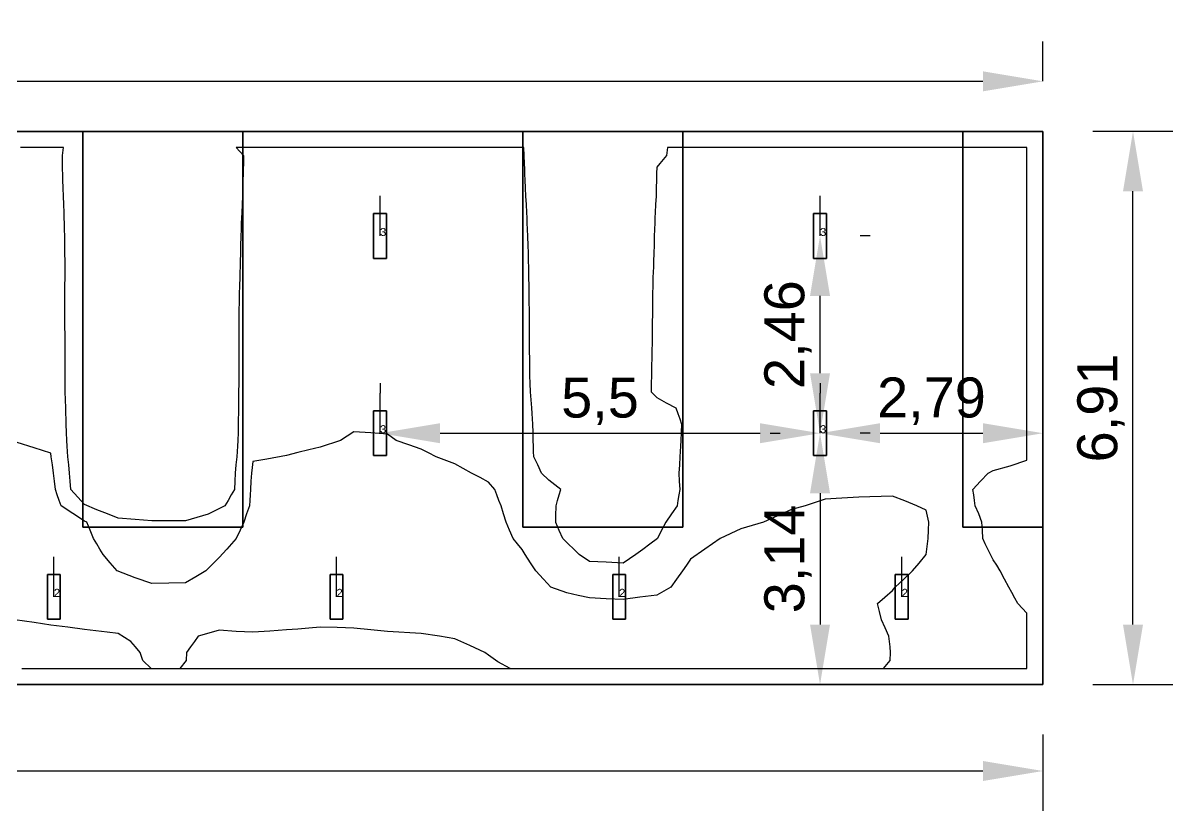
# Model space of a CAD drawing. Header units: millimetres. Extents: x 5.5 to 61.4, y 4.1 to 13.9.
# Drawn here: x 47 to 61.37, y 4.08 to 13.93 of the extents above; entities that cross this region are included whole.
import ezdxf

# ---------------------------------------------------------------- set-up
doc = ezdxf.new("R2010")
doc.units = ezdxf.units.MM
for name, color, linetype in [('DLXFURN', 5, 'Continuous'), ('DLXISO', 7, 'Continuous'), ('DLXLUM', 2, 'Continuous'), ('DLXLUMEX', 2, 'Continuous'), ('DLXSCENE', 7, 'Continuous'), ('MAPAS', 7, 'Continuous')]:
    doc.layers.add(name, color=color, linetype=linetype)
doc.layers.get('0').off()
doc.styles.get("Standard").update_dxf_attribs({"font": 'arial.ttf'})
doc.dimstyles.new('ISO-25', dxfattribs={"dimtxt": 0.5, "dimasz": 0.75, "dimexe": 0.5, "dimexo": 0.625, "dimgap": 0.1, "dimtad": 1, "dimtoh": 1, "dimtxsty": 'Standard', "dimcen": 2.5, "dimadec": 0, "dimazin": 0, "dimtfac": 1, "dimtmove": 0, "dimatfit": 3, "dimfxl": 1, "dimarcsym": 0})

# ---------------------------------------------------------------- blocks, each defined once
blk = doc.blocks.new('*U17')
at = {"color": 1}
blk.add_line((0, 0), (0, 0.5), dxfattribs=at)
for p, q in [((0.08, 0.28), (-0.08, 0.28)), ((-0.08, 0.28), (-0.08, -0.28)), ((-0.08, -0.28), (-0.08, 0.28)), ((-0.08, 0.28), (-0.08, 0.28)), ((-0.08, 0.28), (-0.08, -0.28)), ((0.08, 0.28), (-0.08, 0.28)), ((-0.08, 0.28), (-0.08, 0.28)), ((-0.08, 0.28), (0.08, 0.28)), ((-0.08, -0.28), (-0.08, 0.28)), ((-0.08, 0.28), (0.08, 0.28)), ((0.08, -0.28), (0.08, 0.28)), ((0.08, 0.28), (0.08, 0.28)), ((0.08, -0.28), (0.08, 0.28)), ((0.08, 0.28), (0.08, 0.28)), ((0.08, 0.28), (0.08, -0.28)), ((0.08, 0.28), (0.08, -0.28)), ((-0.08, -0.28), (0.08, -0.28)), ((-0.08, -0.28), (0.08, -0.28)), ((0.08, -0.28), (-0.08, -0.28)), ((-0.08, -0.28), (-0.08, -0.28)), ((-0.08, -0.28), (-0.08, -0.28)), ((0.08, -0.28), (-0.08, -0.28)), ((0.08, -0.28), (0.08, -0.28)), ((0.08, -0.28), (0.08, -0.28))]:
    blk.add_line(p, q)
at = {"layer": 'DLXLUMEX', "color": 7}
blk.add_text('3', height=0.1, dxfattribs=at).set_placement((0, 0))
blk = doc.blocks.new('*U18')
at = {"color": 1}
blk.add_line((0, 0), (0, 0.5), dxfattribs=at)
for p, q in [((0.08, 0.28), (-0.08, 0.28)), ((-0.08, 0.28), (-0.08, -0.28)), ((-0.08, 0.28), (-0.08, -0.28)), ((-0.08, -0.28), (-0.08, 0.28)), ((-0.08, 0.28), (-0.08, 0.28)), ((0.08, 0.28), (-0.08, 0.28)), ((-0.08, 0.28), (-0.08, 0.28)), ((-0.08, 0.28), (0.08, 0.28)), ((-0.08, -0.28), (-0.08, 0.28)), ((-0.08, 0.28), (0.08, 0.28)), ((0.08, -0.28), (0.08, 0.28)), ((0.08, 0.28), (0.08, 0.28)), ((0.08, -0.28), (0.08, 0.28)), ((0.08, 0.28), (0.08, 0.28)), ((0.08, 0.28), (0.08, -0.28)), ((0.08, 0.28), (0.08, -0.28)), ((-0.08, -0.28), (0.08, -0.28)), ((-0.08, -0.28), (0.08, -0.28)), ((0.08, -0.28), (-0.08, -0.28)), ((-0.08, -0.28), (-0.08, -0.28)), ((-0.08, -0.28), (-0.08, -0.28)), ((0.08, -0.28), (-0.08, -0.28)), ((0.08, -0.28), (0.08, -0.28)), ((0.08, -0.28), (0.08, -0.28))]:
    blk.add_line(p, q)
at = {"layer": 'DLXLUMEX', "color": 7}
blk.add_text('3', height=0.1, dxfattribs=at).set_placement((0, 0))
blk = doc.blocks.new('*U19')
at = {"color": 1}
blk.add_line((0, 0), (0, 0.5), dxfattribs=at)
for p, q in [((0.08, 0.28), (-0.08, 0.28)), ((-0.08, 0.28), (-0.08, -0.28)), ((-0.08, -0.28), (-0.08, 0.28)), ((-0.08, 0.28), (-0.08, 0.28)), ((-0.08, 0.28), (-0.08, -0.28)), ((0.08, 0.28), (-0.08, 0.28)), ((-0.08, 0.28), (-0.08, 0.28)), ((-0.08, 0.28), (0.08, 0.28)), ((-0.08, -0.28), (-0.08, 0.28)), ((-0.08, 0.28), (0.08, 0.28)), ((0.08, -0.28), (0.08, 0.28)), ((0.08, 0.28), (0.08, 0.28)), ((0.08, -0.28), (0.08, 0.28)), ((0.08, 0.28), (0.08, 0.28)), ((0.08, 0.28), (0.08, -0.28)), ((0.08, 0.28), (0.08, -0.28)), ((-0.08, -0.28), (0.08, -0.28)), ((-0.08, -0.28), (0.08, -0.28)), ((0.08, -0.28), (-0.08, -0.28)), ((-0.08, -0.28), (-0.08, -0.28)), ((-0.08, -0.28), (-0.08, -0.28)), ((0.08, -0.28), (-0.08, -0.28)), ((0.08, -0.28), (0.08, -0.28)), ((0.08, -0.28), (0.08, -0.28))]:
    blk.add_line(p, q)
at = {"layer": 'DLXLUMEX', "color": 7}
blk.add_text('3', height=0.1, dxfattribs=at).set_placement((0, 0))
blk = doc.blocks.new('*U20')
at = {"color": 1}
blk.add_line((0, 0), (0, 0.5), dxfattribs=at)
for p, q in [((0.08, 0.28), (-0.08, 0.28)), ((-0.08, 0.28), (-0.08, -0.28)), ((-0.08, 0.28), (-0.08, -0.28)), ((-0.08, -0.28), (-0.08, 0.28)), ((-0.08, 0.28), (-0.08, 0.28)), ((0.08, 0.28), (-0.08, 0.28)), ((-0.08, 0.28), (-0.08, 0.28)), ((-0.08, 0.28), (0.08, 0.28)), ((-0.08, -0.28), (-0.08, 0.28)), ((-0.08, 0.28), (0.08, 0.28)), ((0.08, -0.28), (0.08, 0.28)), ((0.08, 0.28), (0.08, 0.28)), ((0.08, -0.28), (0.08, 0.28)), ((0.08, 0.28), (0.08, 0.28)), ((0.08, 0.28), (0.08, -0.28)), ((0.08, 0.28), (0.08, -0.28)), ((-0.08, -0.28), (0.08, -0.28)), ((-0.08, -0.28), (0.08, -0.28)), ((0.08, -0.28), (-0.08, -0.28)), ((-0.08, -0.28), (-0.08, -0.28)), ((-0.08, -0.28), (-0.08, -0.28)), ((0.08, -0.28), (-0.08, -0.28)), ((0.08, -0.28), (0.08, -0.28)), ((0.08, -0.28), (0.08, -0.28))]:
    blk.add_line(p, q)
at = {"layer": 'DLXLUMEX', "color": 7}
blk.add_text('3', height=0.1, dxfattribs=at).set_placement((0, 0))
blk = doc.blocks.new('*U32')
at = {"color": 1}
blk.add_line((0, 0), (0, 0.5), dxfattribs=at)
for p, q in [((0.08, 0.28), (-0.08, 0.28)), ((-0.08, 0.28), (-0.08, -0.28)), ((-0.08, 0.28), (-0.08, -0.28)), ((-0.08, -0.28), (-0.08, 0.28)), ((-0.08, 0.28), (-0.08, 0.28)), ((0.08, 0.28), (-0.08, 0.28)), ((-0.08, 0.28), (-0.08, 0.28)), ((-0.08, 0.28), (0.08, 0.28)), ((-0.08, -0.28), (-0.08, 0.28)), ((-0.08, 0.28), (0.08, 0.28)), ((0.08, -0.28), (0.08, 0.28)), ((0.08, 0.28), (0.08, 0.28)), ((0.08, -0.28), (0.08, 0.28)), ((0.08, 0.28), (0.08, 0.28)), ((0.08, 0.28), (0.08, -0.28)), ((0.08, 0.28), (0.08, -0.28)), ((-0.08, -0.28), (0.08, -0.28)), ((-0.08, -0.28), (0.08, -0.28)), ((0.08, -0.28), (-0.08, -0.28)), ((-0.08, -0.28), (-0.08, -0.28)), ((-0.08, -0.28), (-0.08, -0.28)), ((0.08, -0.28), (-0.08, -0.28)), ((0.08, -0.28), (0.08, -0.28)), ((0.08, -0.28), (0.08, -0.28))]:
    blk.add_line(p, q)
at = {"layer": 'DLXLUMEX', "color": 7}
blk.add_text('2', height=0.1, dxfattribs=at).set_placement((0, 0))
blk = doc.blocks.new('*U33')
at = {"color": 1}
blk.add_line((0, 0), (0, 0.5), dxfattribs=at)
for p, q in [((0.08, 0.28), (-0.08, 0.28)), ((-0.08, 0.28), (-0.08, -0.28)), ((-0.08, 0.28), (-0.08, -0.28)), ((-0.08, -0.28), (-0.08, 0.28)), ((-0.08, 0.28), (-0.08, 0.28)), ((0.08, 0.28), (-0.08, 0.28)), ((-0.08, 0.28), (-0.08, 0.28)), ((-0.08, 0.28), (0.08, 0.28)), ((-0.08, -0.28), (-0.08, 0.28)), ((-0.08, 0.28), (0.08, 0.28)), ((0.08, -0.28), (0.08, 0.28)), ((0.08, 0.28), (0.08, 0.28)), ((0.08, -0.28), (0.08, 0.28)), ((0.08, 0.28), (0.08, 0.28)), ((0.08, 0.28), (0.08, -0.28)), ((0.08, 0.28), (0.08, -0.28)), ((-0.08, -0.28), (0.08, -0.28)), ((-0.08, -0.28), (0.08, -0.28)), ((0.08, -0.28), (-0.08, -0.28)), ((-0.08, -0.28), (-0.08, -0.28)), ((-0.08, -0.28), (-0.08, -0.28)), ((0.08, -0.28), (-0.08, -0.28)), ((0.08, -0.28), (0.08, -0.28)), ((0.08, -0.28), (0.08, -0.28))]:
    blk.add_line(p, q)
at = {"layer": 'DLXLUMEX', "color": 7}
blk.add_text('2', height=0.1, dxfattribs=at).set_placement((0, 0))
blk = doc.blocks.new('*U34')
at = {"color": 1}
blk.add_line((0, 0), (0, 0.5), dxfattribs=at)
for p, q in [((0.08, 0.28), (-0.08, 0.28)), ((-0.08, 0.28), (-0.08, -0.28)), ((-0.08, 0.28), (-0.08, -0.28)), ((-0.08, -0.28), (-0.08, 0.28)), ((-0.08, 0.28), (-0.08, 0.28)), ((0.08, 0.28), (-0.08, 0.28)), ((-0.08, 0.28), (-0.08, 0.28)), ((-0.08, 0.28), (0.08, 0.28)), ((-0.08, -0.28), (-0.08, 0.28)), ((-0.08, 0.28), (0.08, 0.28)), ((0.08, -0.28), (0.08, 0.28)), ((0.08, 0.28), (0.08, 0.28)), ((0.08, -0.28), (0.08, 0.28)), ((0.08, 0.28), (0.08, 0.28)), ((0.08, 0.28), (0.08, -0.28)), ((0.08, 0.28), (0.08, -0.28)), ((-0.08, -0.28), (0.08, -0.28)), ((-0.08, -0.28), (0.08, -0.28)), ((0.08, -0.28), (-0.08, -0.28)), ((-0.08, -0.28), (-0.08, -0.28)), ((-0.08, -0.28), (-0.08, -0.28)), ((0.08, -0.28), (-0.08, -0.28)), ((0.08, -0.28), (0.08, -0.28)), ((0.08, -0.28), (0.08, -0.28))]:
    blk.add_line(p, q)
at = {"layer": 'DLXLUMEX', "color": 7}
blk.add_text('2', height=0.1, dxfattribs=at).set_placement((0, 0))
blk = doc.blocks.new('*U35')
at = {"color": 1}
blk.add_line((0, 0), (0, 0.5), dxfattribs=at)
for p, q in [((0.08, 0.28), (-0.08, 0.28)), ((-0.08, 0.28), (-0.08, -0.28)), ((-0.08, 0.28), (-0.08, -0.28)), ((-0.08, -0.28), (-0.08, 0.28)), ((-0.08, 0.28), (-0.08, 0.28)), ((0.08, 0.28), (-0.08, 0.28)), ((-0.08, 0.28), (-0.08, 0.28)), ((-0.08, 0.28), (0.08, 0.28)), ((-0.08, -0.28), (-0.08, 0.28)), ((-0.08, 0.28), (0.08, 0.28)), ((0.08, -0.28), (0.08, 0.28)), ((0.08, 0.28), (0.08, 0.28)), ((0.08, -0.28), (0.08, 0.28)), ((0.08, 0.28), (0.08, 0.28)), ((0.08, 0.28), (0.08, -0.28)), ((0.08, 0.28), (0.08, -0.28)), ((-0.08, -0.28), (0.08, -0.28)), ((-0.08, -0.28), (0.08, -0.28)), ((0.08, -0.28), (-0.08, -0.28)), ((-0.08, -0.28), (-0.08, -0.28)), ((-0.08, -0.28), (-0.08, -0.28)), ((0.08, -0.28), (-0.08, -0.28)), ((0.08, -0.28), (0.08, -0.28)), ((0.08, -0.28), (0.08, -0.28))]:
    blk.add_line(p, q)
at = {"layer": 'DLXLUMEX', "color": 7}
blk.add_text('2', height=0.1, dxfattribs=at).set_placement((0, 0))
blk = doc.blocks.new('*U49')
for p, q in [((1.187, 3.039), (-0.813, 3.039)), ((-0.813, 3.039), (-0.813, -1.907)), ((-0.813, 3.039), (-0.813, -1.907)), ((-0.813, -1.907), (-0.813, 3.039)), ((-0.813, 3.039), (-0.813, 3.039)), ((1.187, 3.039), (-0.813, 3.039)), ((-0.813, 3.039), (-0.813, 3.039)), ((-0.813, 3.039), (1.187, 3.039)), ((1.187, -1.907), (1.187, 3.039)), ((1.187, 3.039), (1.187, 3.039)), ((1.187, 3.039), (1.187, -1.907)), ((1.187, -1.907), (1.187, 3.039)), ((1.187, 3.039), (1.187, 3.039)), ((-0.813, -1.907), (1.187, -1.907)), ((-0.813, -1.907), (-0.813, -1.907)), ((-0.813, -1.907), (1.187, -1.907)), ((1.187, -1.907), (-0.813, -1.907)), ((-0.813, -1.907), (-0.813, -1.907)), ((1.187, -1.907), (1.187, -1.907)), ((1.187, -1.907), (1.187, -1.907))]:
    blk.add_line(p, q)
blk = doc.blocks.new('*U50')
for p, q in [((1.187, 3.039), (-0.813, 3.039)), ((-0.813, 3.039), (-0.813, -1.907)), ((-0.813, 3.039), (-0.813, -1.907)), ((-0.813, -1.907), (-0.813, 3.039)), ((-0.813, 3.039), (-0.813, 3.039)), ((1.187, 3.039), (-0.813, 3.039)), ((-0.813, 3.039), (-0.813, 3.039)), ((-0.813, 3.039), (1.187, 3.039)), ((1.187, -1.907), (1.187, 3.039)), ((1.187, 3.039), (1.187, 3.039)), ((1.187, 3.039), (1.187, -1.907)), ((1.187, -1.907), (1.187, 3.039)), ((1.187, 3.039), (1.187, 3.039)), ((-0.813, -1.907), (1.187, -1.907)), ((-0.813, -1.907), (-0.813, -1.907)), ((-0.813, -1.907), (1.187, -1.907)), ((1.187, -1.907), (-0.813, -1.907)), ((-0.813, -1.907), (-0.813, -1.907)), ((1.187, -1.907), (1.187, -1.907)), ((1.187, -1.907), (1.187, -1.907))]:
    blk.add_line(p, q)
blk = doc.blocks.new('*U51')
for p, q in [((1.187, 3.039), (0.187, 3.039)), ((0.187, 3.039), (0.187, -1.907)), ((0.187, 3.039), (0.187, -1.907)), ((0.187, -1.907), (0.187, 3.039)), ((0.187, 3.039), (0.187, 3.039)), ((1.187, 3.039), (0.187, 3.039)), ((0.187, 3.039), (0.187, 3.039)), ((0.187, 3.039), (1.187, 3.039)), ((1.187, -1.907), (1.187, 3.039)), ((1.187, 3.039), (1.187, 3.039)), ((0.187, -1.907), (1.187, -1.907)), ((0.187, -1.907), (0.187, -1.907)), ((0.187, -1.907), (1.187, -1.907)), ((1.187, -1.907), (0.187, -1.907)), ((0.187, -1.907), (0.187, -1.907)), ((1.187, -1.907), (1.187, -1.907))]:
    blk.add_line(p, q)
blk = doc.blocks.new('*U52')
for p, q in [((168.884, 19.44), (207.387, 19.44)), ((207.387, 19.44), (168.884, 19.44)), ((207.387, 19.44), (207.387, 12.526)), ((207.387, 12.526), (207.387, 19.44)), ((207.387, 19.44), (207.387, 19.44)), ((207.387, 19.44), (207.387, 19.44)), ((207.387, 12.526), (153.137, 12.526)), ((153.137, 12.526), (207.387, 12.526)), ((207.387, 12.526), (207.387, 12.526)), ((207.387, 12.526), (207.387, 12.526))]:
    blk.add_line(p, q)
blk = doc.blocks.new('*U53')
for p, q in [((168.884, 19.44), (207.387, 19.44)), ((207.387, 19.44), (207.387, 12.526)), ((207.387, 12.526), (153.137, 12.526))]:
    blk.add_line(p, q)
blk = doc.blocks.new('*U54')
for p, q in [((207.387, 19.44), (168.884, 19.44)), ((207.387, 12.526), (207.387, 19.44)), ((153.137, 12.526), (207.387, 12.526))]:
    blk.add_line(p, q)
blk = doc.blocks.new('*U56')
at = {"color": 1}
blk.add_polyline3d([(194.622, 12.726, 0.85), (194.802, 12.726, 0.85), (194.981, 12.726, 0.85), (195.161, 12.726, 0.85), (195.34, 12.726, 0.85), (195.52, 12.726, 0.85), (195.699, 12.726, 0.85), (195.879, 12.726, 0.85), (196.058, 12.726, 0.85), (196.238, 12.726, 0.85), (196.417, 12.726, 0.85), (196.597, 12.726, 0.85), (196.776, 12.726, 0.85), (196.956, 12.726, 0.85), (197.135, 12.726, 0.85), (197.315, 12.726, 0.85), (197.494, 12.726, 0.85), (197.674, 12.726, 0.85), (197.853, 12.726, 0.85), (198.033, 12.726, 0.85), (198.212, 12.726, 0.85), (198.392, 12.726, 0.85), (198.571, 12.726, 0.85), (198.751, 12.726, 0.85), (198.93, 12.726, 0.85), (199.11, 12.726, 0.85), (199.289, 12.726, 0.85), (199.469, 12.726, 0.85), (199.648, 12.726, 0.85), (199.828, 12.726, 0.85), (200.007, 12.726, 0.85), (200.187, 12.726, 0.85), (200.366, 12.726, 0.85), (200.546, 12.726, 0.85), (200.725, 12.726, 0.85), (200.905, 12.726, 0.85), (201.084, 12.726, 0.85), (201.264, 12.726, 0.85), (201.443, 12.726, 0.85), (201.623, 12.726, 0.85), (201.802, 12.726, 0.85), (201.982, 12.726, 0.85), (202.161, 12.726, 0.85), (202.341, 12.726, 0.85), (202.52, 12.726, 0.85), (202.7, 12.726, 0.85), (202.879, 12.726, 0.85), (203.059, 12.726, 0.85), (203.238, 12.726, 0.85), (203.418, 12.726, 0.85), (203.597, 12.726, 0.85), (203.777, 12.726, 0.85), (203.956, 12.726, 0.85), (204.136, 12.726, 0.85), (204.315, 12.726, 0.85), (204.495, 12.726, 0.85), (204.674, 12.726, 0.85), (204.854, 12.726, 0.85), (205.033, 12.726, 0.85), (205.213, 12.726, 0.85), (205.392, 12.726, 0.85), (205.572, 12.726, 0.85), (205.751, 12.726, 0.85), (205.931, 12.726, 0.85), (206.11, 12.726, 0.85), (206.29, 12.726, 0.85), (206.469, 12.726, 0.85), (206.649, 12.726, 0.85), (206.828, 12.726, 0.85), (207.008, 12.726, 0.85), (207.187, 12.726, 0.85), (207.187, 12.813, 0.85), (207.187, 12.9, 0.85), (207.187, 12.986, 0.85), (207.187, 13.073, 0.85), (207.187, 13.16, 0.85), (207.187, 13.247, 0.85), (207.187, 13.334, 0.85), (207.187, 13.421, 0.85), (207.071, 13.54, 0.85), (207.035, 13.608, 0.85), (206.998, 13.676, 0.85), (206.962, 13.744, 0.85), (206.906, 13.845, 0.85), (206.851, 13.947, 0.85), (206.809, 14.017, 0.85), (206.766, 14.086, 0.85), (206.696, 14.219, 0.85), (206.665, 14.287, 0.85), (206.635, 14.354, 0.85), (206.63, 14.456, 0.85), (206.624, 14.558, 0.85), (206.583, 14.66, 0.85), (206.541, 14.762, 0.85), (206.531, 14.829, 0.85), (206.521, 14.897, 0.85), (206.51, 14.965, 0.85), (206.605, 15.067, 0.85), (206.7, 15.169, 0.85), (206.766, 15.202, 0.85), (206.977, 15.26, 0.85), (207.187, 15.332, 0.85), (207.187, 15.418, 0.85), (207.187, 15.505, 0.85), (207.187, 15.592, 0.85), (207.187, 15.679, 0.85), (207.187, 15.766, 0.85), (207.187, 15.853, 0.85), (207.187, 15.94, 0.85), (207.187, 16.026, 0.85), (207.187, 16.113, 0.85), (207.187, 16.2, 0.85), (207.187, 16.287, 0.85), (207.187, 16.374, 0.85), (207.187, 16.461, 0.85), (207.187, 16.548, 0.85), (207.187, 16.634, 0.85), (207.187, 16.721, 0.85), (207.187, 16.808, 0.85), (207.187, 16.895, 0.85), (207.187, 16.982, 0.85), (207.187, 17.069, 0.85), (207.187, 17.156, 0.85), (207.187, 17.242, 0.85), (207.187, 17.329, 0.85), (207.187, 17.416, 0.85), (207.187, 17.503, 0.85), (207.187, 17.59, 0.85), (207.187, 17.677, 0.85), (207.187, 17.764, 0.85), (207.187, 17.85, 0.85), (207.187, 17.937, 0.85), (207.187, 18.024, 0.85), (207.187, 18.111, 0.85), (207.187, 18.198, 0.85), (207.187, 18.285, 0.85), (207.187, 18.372, 0.85), (207.187, 18.458, 0.85), (207.187, 18.545, 0.85), (207.187, 18.632, 0.85), (207.187, 18.719, 0.85), (207.187, 18.806, 0.85), (207.187, 18.893, 0.85), (207.187, 18.98, 0.85), (207.187, 19.067, 0.85), (207.187, 19.153, 0.85), (207.187, 19.24, 0.85), (207.007, 19.24, 0.85), (206.828, 19.24, 0.85), (206.648, 19.24, 0.85), (206.468, 19.24, 0.85), (206.288, 19.24, 0.85), (206.109, 19.24, 0.85), (205.929, 19.24, 0.85), (205.749, 19.24, 0.85), (205.569, 19.24, 0.85), (205.39, 19.24, 0.85), (205.21, 19.24, 0.85), (205.03, 19.24, 0.85), (204.85, 19.24, 0.85), (204.671, 19.24, 0.85), (204.491, 19.24, 0.85), (204.311, 19.24, 0.85), (204.132, 19.24, 0.85), (203.952, 19.24, 0.85), (203.772, 19.24, 0.85), (203.592, 19.24, 0.85), (203.413, 19.24, 0.85), (203.233, 19.24, 0.85), (203.053, 19.24, 0.85), (202.873, 19.24, 0.85), (202.694, 19.24, 0.85), (202.679, 19.138, 0.85), (202.597, 19.037, 0.85), (202.559, 18.992, 0.85), (202.557, 18.912, 0.85), (202.555, 18.833, 0.85), (202.553, 18.731, 0.85), (202.55, 18.63, 0.85), (202.545, 18.528, 0.85), (202.54, 18.426, 0.85), (202.537, 18.358, 0.85), (202.534, 18.29, 0.85), (202.53, 18.222, 0.85), (202.528, 18.121, 0.85), (202.525, 18.019, 0.85), (202.522, 17.917, 0.85), (202.52, 17.815, 0.85), (202.517, 17.747, 0.85), (202.515, 17.679, 0.85), (202.512, 17.612, 0.85), (202.509, 17.51, 0.85), (202.507, 17.408, 0.85), (202.506, 17.306, 0.85), (202.504, 17.204, 0.85), (202.504, 17.137, 0.85), (202.503, 17.069, 0.85), (202.502, 17.001, 0.85), (202.501, 16.899, 0.85), (202.5, 16.797, 0.85), (202.498, 16.696, 0.85), (202.496, 16.594, 0.85), (202.495, 16.526, 0.85), (202.494, 16.458, 0.85), (202.493, 16.39, 0.85), (202.491, 16.288, 0.85), (202.49, 16.187, 0.85), (202.559, 16.116, 0.85), (202.678, 16.049, 0.85), (202.796, 15.983, 0.85), (202.821, 15.915, 0.85), (202.846, 15.847, 0.85), (202.87, 15.779, 0.85), (202.864, 15.678, 0.85), (202.859, 15.576, 0.85), (202.855, 15.508, 0.85), (202.851, 15.44, 0.85), (202.847, 15.372, 0.85), (202.842, 15.271, 0.85), (202.837, 15.169, 0.85), (202.841, 15.067, 0.85), (202.846, 14.965, 0.85), (202.835, 14.897, 0.85), (202.824, 14.829, 0.85), (202.814, 14.762, 0.85), (202.744, 14.66, 0.85), (202.674, 14.558, 0.85), (202.62, 14.456, 0.85), (202.567, 14.354, 0.85), (202.472, 14.282, 0.85), (202.385, 14.216, 0.85), (202.298, 14.151, 0.85), (202.139, 14.046, 0.85), (201.928, 14.056, 0.85), (201.718, 14.065, 0.85), (201.589, 14.151, 0.85), (201.521, 14.219, 0.85), (201.453, 14.287, 0.85), (201.384, 14.354, 0.85), (201.341, 14.453, 0.85), (201.297, 14.551, 0.85), (201.297, 14.636, 0.85), (201.301, 14.762, 0.85), (201.32, 14.829, 0.85), (201.34, 14.897, 0.85), (201.359, 14.965, 0.85), (201.209, 15.081, 0.85), (201.12, 15.169, 0.85), (201.071, 15.271, 0.85), (201.022, 15.372, 0.85), (201.02, 15.44, 0.85), (201.017, 15.508, 0.85), (201.015, 15.576, 0.85), (201.013, 15.678, 0.85), (201.01, 15.779, 0.85), (201.005, 15.847, 0.85), (201.001, 15.915, 0.85), (200.996, 15.983, 0.85), (200.989, 16.085, 0.85), (200.981, 16.187, 0.85), (200.977, 16.288, 0.85), (200.973, 16.39, 0.85), (200.972, 16.458, 0.85), (200.971, 16.526, 0.85), (200.971, 16.594, 0.85), (200.97, 16.696, 0.85), (200.97, 16.797, 0.85), (200.969, 16.899, 0.85), (200.969, 17.001, 0.85), (200.968, 17.069, 0.85), (200.967, 17.137, 0.85), (200.967, 17.204, 0.85), (200.966, 17.306, 0.85), (200.964, 17.408, 0.85), (200.963, 17.51, 0.85), (200.961, 17.612, 0.85), (200.959, 17.679, 0.85), (200.958, 17.747, 0.85), (200.957, 17.815, 0.85), (200.954, 17.917, 0.85), (200.951, 18.019, 0.85), (200.948, 18.121, 0.85), (200.944, 18.222, 0.85), (200.941, 18.29, 0.85), (200.938, 18.358, 0.85), (200.934, 18.426, 0.85), (200.929, 18.528, 0.85), (200.923, 18.63, 0.85), (200.918, 18.731, 0.85), (200.913, 18.833, 0.85), (200.911, 18.901, 0.85), (200.908, 18.969, 0.85), (200.905, 19.037, 0.85), (200.902, 19.138, 0.85), (200.896, 19.24, 0.85), (200.717, 19.24, 0.85), (200.537, 19.24, 0.85), (200.357, 19.24, 0.85), (200.177, 19.24, 0.85), (199.998, 19.24, 0.85), (199.818, 19.24, 0.85), (199.638, 19.24, 0.85), (199.458, 19.24, 0.85), (199.279, 19.24, 0.85), (199.099, 19.24, 0.85), (198.919, 19.24, 0.85), (198.74, 19.24, 0.85), (198.56, 19.24, 0.85), (198.38, 19.24, 0.85), (198.2, 19.24, 0.85), (198.021, 19.24, 0.85), (197.841, 19.24, 0.85), (197.661, 19.24, 0.85), (197.481, 19.24, 0.85), (197.302, 19.24, 0.85), (197.394, 19.138, 0.85), (197.392, 19.037, 0.85), (197.39, 18.969, 0.85), (197.388, 18.901, 0.85), (197.386, 18.833, 0.85), (197.383, 18.731, 0.85), (197.379, 18.63, 0.85), (197.375, 18.528, 0.85), (197.371, 18.426, 0.85), (197.368, 18.358, 0.85), (197.366, 18.29, 0.85), (197.363, 18.222, 0.85), (197.36, 18.121, 0.85), (197.357, 18.019, 0.85), (197.354, 17.917, 0.85), (197.351, 17.815, 0.85), (197.35, 17.747, 0.85), (197.348, 17.679, 0.85), (197.346, 17.612, 0.85), (197.343, 17.51, 0.85), (197.34, 17.408, 0.85), (197.339, 17.306, 0.85), (197.337, 17.204, 0.85), (197.336, 17.137, 0.85), (197.336, 17.069, 0.85), (197.335, 17.001, 0.85), (197.335, 16.899, 0.85), (197.334, 16.797, 0.85), (197.334, 16.696, 0.85), (197.333, 16.594, 0.85), (197.333, 16.526, 0.85), (197.333, 16.458, 0.85), (197.333, 16.39, 0.85), (197.333, 16.288, 0.85), (197.332, 16.187, 0.85), (197.331, 16.085, 0.85), (197.329, 15.983, 0.85), (197.329, 15.915, 0.85), (197.328, 15.847, 0.85), (197.327, 15.779, 0.85), (197.325, 15.678, 0.85), (197.322, 15.576, 0.85), (197.318, 15.508, 0.85), (197.313, 15.44, 0.85), (197.308, 15.372, 0.85), (197.298, 15.271, 0.85), (197.288, 15.169, 0.85), (197.284, 15.067, 0.85), (197.281, 14.965, 0.85), (197.241, 14.897, 0.85), (197.201, 14.829, 0.85), (197.161, 14.762, 0.85), (196.95, 14.658, 0.85), (196.81, 14.616, 0.85), (196.669, 14.574, 0.85), (196.459, 14.574, 0.85), (196.249, 14.574, 0.85), (196.038, 14.591, 0.85), (195.828, 14.607, 0.85), (195.694, 14.659, 0.85), (195.56, 14.71, 0.85), (195.407, 14.775, 0.85), (195.322, 14.87, 0.85), (195.237, 14.965, 0.85), (195.228, 15.067, 0.85), (195.219, 15.169, 0.85), (195.209, 15.271, 0.85), (195.198, 15.372, 0.85), (195.194, 15.44, 0.85), (195.189, 15.508, 0.85), (195.185, 15.576, 0.85), (195.181, 15.678, 0.85), (195.178, 15.779, 0.85), (195.176, 15.847, 0.85), (195.174, 15.915, 0.85), (195.172, 15.983, 0.85), (195.169, 16.085, 0.85), (195.166, 16.187, 0.85), (195.165, 16.288, 0.85), (195.164, 16.39, 0.85), (195.164, 16.458, 0.85), (195.164, 16.526, 0.85), (195.163, 16.594, 0.85), (195.163, 16.696, 0.85), (195.163, 16.797, 0.85), (195.163, 16.899, 0.85), (195.162, 17.001, 0.85), (195.162, 17.069, 0.85), (195.162, 17.137, 0.85), (195.161, 17.204, 0.85), (195.162, 17.306, 0.85), (195.162, 17.408, 0.85), (195.162, 17.51, 0.85), (195.163, 17.612, 0.85), (195.163, 17.679, 0.85), (195.163, 17.747, 0.85), (195.163, 17.815, 0.85), (195.162, 17.917, 0.85), (195.161, 18.019, 0.85), (195.159, 18.121, 0.85), (195.157, 18.222, 0.85), (195.155, 18.29, 0.85), (195.152, 18.358, 0.85), (195.15, 18.426, 0.85), (195.146, 18.528, 0.85), (195.142, 18.63, 0.85), (195.139, 18.731, 0.85), (195.136, 18.833, 0.85), (195.134, 18.901, 0.85), (195.132, 18.969, 0.85), (195.131, 19.037, 0.85), (195.129, 19.138, 0.85), (195.145, 19.24, 0.85), (194.965, 19.24, 0.85), (194.785, 19.24, 0.85), (194.606, 19.24, 0.85)], dxfattribs=at)
at = {"color": 3}
blk.add_polyline3d([(194.622, 12.726, 0.85), (194.802, 12.726, 0.85), (194.981, 12.726, 0.85), (195.161, 12.726, 0.85), (195.34, 12.726, 0.85), (195.52, 12.726, 0.85), (195.699, 12.726, 0.85), (195.879, 12.726, 0.85), (196.058, 12.726, 0.85), (196.238, 12.726, 0.85), (196.417, 12.726, 0.85), (196.597, 12.726, 0.85), (196.776, 12.726, 0.85), (196.956, 12.726, 0.85), (197.135, 12.726, 0.85), (197.315, 12.726, 0.85), (197.494, 12.726, 0.85), (197.674, 12.726, 0.85), (197.853, 12.726, 0.85), (198.033, 12.726, 0.85), (198.212, 12.726, 0.85), (198.392, 12.726, 0.85), (198.571, 12.726, 0.85), (198.751, 12.726, 0.85), (198.93, 12.726, 0.85), (199.11, 12.726, 0.85), (199.289, 12.726, 0.85), (199.469, 12.726, 0.85), (199.648, 12.726, 0.85), (199.828, 12.726, 0.85), (200.007, 12.726, 0.85), (200.187, 12.726, 0.85), (200.366, 12.726, 0.85), (200.546, 12.726, 0.85), (200.725, 12.726, 0.85), (200.905, 12.726, 0.85), (201.084, 12.726, 0.85), (201.264, 12.726, 0.85), (201.443, 12.726, 0.85), (201.623, 12.726, 0.85), (201.802, 12.726, 0.85), (201.982, 12.726, 0.85), (202.161, 12.726, 0.85), (202.341, 12.726, 0.85), (202.52, 12.726, 0.85), (202.7, 12.726, 0.85), (202.879, 12.726, 0.85), (203.059, 12.726, 0.85), (203.238, 12.726, 0.85), (203.418, 12.726, 0.85), (203.597, 12.726, 0.85), (203.777, 12.726, 0.85), (203.956, 12.726, 0.85), (204.136, 12.726, 0.85), (204.315, 12.726, 0.85), (204.495, 12.726, 0.85), (204.674, 12.726, 0.85), (204.854, 12.726, 0.85), (205.033, 12.726, 0.85), (205.213, 12.726, 0.85), (205.392, 12.726, 0.85), (205.476, 12.828, 0.85), (205.482, 12.929, 0.85), (205.475, 12.997, 0.85), (205.467, 13.065, 0.85), (205.46, 13.133, 0.85), (205.414, 13.235, 0.85), (205.367, 13.337, 0.85), (205.344, 13.438, 0.85), (205.32, 13.54, 0.85), (205.412, 13.621, 0.85), (205.504, 13.702, 0.85), (205.538, 13.744, 0.85), (205.646, 13.845, 0.85), (205.754, 13.947, 0.85), (205.84, 14.042, 0.85), (205.928, 14.151, 0.85), (205.935, 14.219, 0.85), (205.942, 14.287, 0.85), (205.95, 14.354, 0.85), (205.955, 14.456, 0.85), (205.96, 14.558, 0.85), (205.942, 14.633, 0.85), (205.925, 14.707, 0.85), (205.812, 14.762, 0.85), (205.658, 14.822, 0.85), (205.504, 14.882, 0.85), (205.364, 14.878, 0.85), (205.224, 14.873, 0.85), (205.084, 14.868, 0.85), (204.873, 14.855, 0.85), (204.663, 14.842, 0.85), (204.413, 14.762, 0.85), (204.242, 14.715, 0.85), (204.068, 14.636, 0.85), (203.894, 14.558, 0.85), (203.821, 14.534, 0.85), (203.611, 14.472, 0.85), (203.351, 14.354, 0.85), (203.255, 14.287, 0.85), (203.16, 14.219, 0.85), (202.98, 14.093, 0.85), (202.93, 14.02, 0.85), (202.88, 13.947, 0.85), (202.807, 13.845, 0.85), (202.734, 13.744, 0.85), (202.559, 13.646, 0.85), (202.349, 13.618, 0.85), (202.139, 13.589, 0.85), (201.928, 13.599, 0.85), (201.718, 13.609, 0.85), (201.578, 13.641, 0.85), (201.437, 13.674, 0.85), (201.237, 13.744, 0.85), (201.142, 13.845, 0.85), (201.047, 13.947, 0.85), (200.981, 14.049, 0.85), (200.916, 14.151, 0.85), (200.876, 14.215, 0.85), (200.82, 14.285, 0.85), (200.764, 14.354, 0.85), (200.72, 14.456, 0.85), (200.675, 14.558, 0.85), (200.645, 14.66, 0.85), (200.614, 14.762, 0.85), (200.587, 14.829, 0.85), (200.561, 14.897, 0.85), (200.534, 14.965, 0.85), (200.456, 15.058, 0.85), (200.35, 15.113, 0.85), (200.245, 15.169, 0.85), (200.035, 15.284, 0.85), (199.8, 15.372, 0.85), (199.707, 15.421, 0.85), (199.614, 15.469, 0.85), (199.459, 15.522, 0.85), (199.303, 15.576, 0.85), (199.194, 15.657, 0.85), (198.983, 15.672, 0.85), (198.773, 15.687, 0.85), (198.607, 15.576, 0.85), (198.352, 15.493, 0.85), (198.212, 15.459, 0.85), (198.072, 15.425, 0.85), (197.932, 15.391, 0.85), (197.685, 15.343, 0.85), (197.511, 15.314, 0.85), (197.502, 15.241, 0.85), (197.492, 15.169, 0.85), (197.486, 15.067, 0.85), (197.481, 14.965, 0.85), (197.476, 14.897, 0.85), (197.471, 14.829, 0.85), (197.467, 14.762, 0.85), (197.432, 14.66, 0.85), (197.397, 14.558, 0.85), (197.35, 14.456, 0.85), (197.303, 14.354, 0.85), (197.243, 14.287, 0.85), (197.183, 14.219, 0.85), (197.09, 14.113, 0.85), (197.006, 14.03, 0.85), (196.922, 13.947, 0.85), (196.796, 13.873, 0.85), (196.669, 13.798, 0.85), (196.459, 13.794, 0.85), (196.249, 13.789, 0.85), (196.038, 13.862, 0.85), (195.815, 13.947, 0.85), (195.726, 14.049, 0.85), (195.638, 14.151, 0.85), (195.598, 14.219, 0.85), (195.558, 14.287, 0.85), (195.518, 14.354, 0.85), (195.477, 14.456, 0.85), (195.437, 14.558, 0.85), (195.407, 14.567, 0.85), (195.26, 14.664, 0.85), (195.113, 14.762, 0.85), (195.09, 14.829, 0.85), (195.066, 14.897, 0.85), (195.043, 14.965, 0.85), (195.031, 15.067, 0.85), (195.018, 15.169, 0.85), (195.005, 15.271, 0.85), (194.991, 15.372, 0.85), (194.987, 15.42, 0.85), (194.776, 15.485, 0.85), (194.566, 15.551, 0.85)], dxfattribs=at)
at = {"color": 6}
for points in [[(194.622, 12.726, 0.85), (194.802, 12.726, 0.85), (194.981, 12.726, 0.85), (195.161, 12.726, 0.85), (195.34, 12.726, 0.85), (195.52, 12.726, 0.85), (195.699, 12.726, 0.85), (195.879, 12.726, 0.85), (196.058, 12.726, 0.85), (196.238, 12.726, 0.85), (196.133, 12.828, 0.85), (196.103, 12.929, 0.85), (196.044, 12.997, 0.85), (195.985, 13.065, 0.85), (195.828, 13.166, 0.85), (195.688, 13.183, 0.85), (195.548, 13.199, 0.85), (195.407, 13.216, 0.85), (195.197, 13.243, 0.85), (194.987, 13.271, 0.85), (194.776, 13.302, 0.85), (194.537, 13.337, 0.85)], [(196.597, 12.726, 0.85), (196.776, 12.726, 0.85), (196.956, 12.726, 0.85), (197.135, 12.726, 0.85), (197.315, 12.726, 0.85), (197.494, 12.726, 0.85), (197.674, 12.726, 0.85), (197.853, 12.726, 0.85), (198.033, 12.726, 0.85), (198.212, 12.726, 0.85), (198.392, 12.726, 0.85), (198.571, 12.726, 0.85), (198.751, 12.726, 0.85), (198.93, 12.726, 0.85), (199.11, 12.726, 0.85), (199.289, 12.726, 0.85), (199.469, 12.726, 0.85), (199.648, 12.726, 0.85), (199.828, 12.726, 0.85), (200.007, 12.726, 0.85), (200.187, 12.726, 0.85), (200.366, 12.726, 0.85), (200.546, 12.726, 0.85), (200.725, 12.726, 0.85), (200.571, 12.81, 0.85), (200.456, 12.895, 0.85), (200.408, 12.929, 0.85), (200.222, 13.014, 0.85), (200.035, 13.1, 0.85), (199.843, 13.133, 0.85), (199.614, 13.163, 0.85), (199.474, 13.173, 0.85), (199.334, 13.182, 0.85), (199.194, 13.192, 0.85), (198.983, 13.211, 0.85), (198.773, 13.231, 0.85), (198.563, 13.238, 0.85), (198.352, 13.244, 0.85), (198.212, 13.233, 0.85), (198.072, 13.221, 0.85), (197.932, 13.21, 0.85), (197.721, 13.195, 0.85), (197.511, 13.18, 0.85), (197.301, 13.192, 0.85), (197.09, 13.205, 0.85), (196.959, 13.169, 0.85), (196.828, 13.133, 0.85), (196.779, 13.065, 0.85), (196.731, 12.997, 0.85), (196.682, 12.929, 0.85), (196.678, 12.828, 0.85), (196.597, 12.726, 0.85)]]:
    blk.add_polyline3d(points, dxfattribs=at)
blk = doc.blocks.new('*D58')
at = {"layer": 'Defpoints', "color": 0, "transparency": 16777216}
for p in [(21.245, 13.198), (21.245, 12.574), (59.748, 12.574)]:
    blk.add_point(p, dxfattribs=at)
at = {"layer": 'MAPAS', "color": 0, "lineweight": -2, "transparency": 16777216}
for p, q in [((21.245, 13.199), (21.245, 13.698)), ((59.748, 13.199), (59.748, 13.698)), ((58.998, 13.198), (21.995, 13.198))]:
    blk.add_line(p, q, dxfattribs=at)
at = {"layer": 'MAPAS', "color": 0, "transparency": 16777216}
for points in [[(21.995, 13.323), (21.995, 13.073), (21.245, 13.198)], [(58.998, 13.323), (58.998, 13.073), (59.748, 13.198)]]:
    blk.add_solid(points, dxfattribs=at)
at = {"layer": 'MAPAS', "color": 0, "transparency": 16777216, "insert": (40.496, 13.599), "char_height": 0.5, "attachment_point": 5}
blk.add_mtext('38,5', dxfattribs=at)
blk = doc.blocks.new('*D59')
at = {"layer": 'Defpoints', "color": 0, "transparency": 16777216}
for p in [(5.498, 5.659), (59.748, 5.659), (59.748, 4.58)]:
    blk.add_point(p, dxfattribs=at)
at = {"layer": 'MAPAS', "color": 0, "lineweight": -2, "transparency": 16777216}
for p, q in [((5.498, 5.034), (5.498, 4.08)), ((59.748, 5.034), (59.748, 4.08)), ((6.248, 4.58), (58.998, 4.58))]:
    blk.add_line(p, q, dxfattribs=at)
at = {"layer": 'MAPAS', "color": 0, "transparency": 16777216}
for points in [[(6.248, 4.705), (6.248, 4.455), (5.498, 4.58)], [(58.998, 4.705), (58.998, 4.455), (59.748, 4.58)]]:
    blk.add_solid(points, dxfattribs=at)
at = {"layer": 'MAPAS', "color": 0, "transparency": 16777216, "insert": (32.623, 4.98), "char_height": 0.5, "attachment_point": 5}
blk.add_mtext('54,25', dxfattribs=at)
blk = doc.blocks.new('*D60')
at = {"layer": 'Defpoints', "color": 0, "transparency": 16777216}
for p in [(59.748, 12.574), (60.873, 12.574), (59.748, 5.659)]:
    blk.add_point(p, dxfattribs=at)
at = {"layer": 'MAPAS', "color": 0, "lineweight": -2, "transparency": 16777216}
for p, q in [((60.373, 12.574), (61.373, 12.574)), ((60.873, 6.409), (60.873, 11.824)), ((60.373, 5.659), (61.373, 5.659))]:
    blk.add_line(p, q, dxfattribs=at)
at = {"layer": 'MAPAS', "color": 0, "transparency": 16777216}
for points in [[(60.748, 11.824), (60.998, 11.824), (60.873, 12.574)], [(60.748, 6.409), (60.998, 6.409), (60.873, 5.659)]]:
    blk.add_solid(points, dxfattribs=at)
at = {"layer": 'MAPAS', "color": 0, "transparency": 16777216, "insert": (60.473, 9.116), "char_height": 0.5, "attachment_point": 5, "rotation": 90}
blk.add_mtext('6,91', dxfattribs=at)
blk = doc.blocks.new('*D68')
at = {"layer": 'Defpoints', "color": 0, "transparency": 16777216}
for p in [(59.748, 9.116), (56.961, 8.801), (59.748, 8.801)]:
    blk.add_point(p, dxfattribs=at)
at = {"layer": 'MAPAS', "color": 0, "lineweight": -2, "transparency": 16777216}
for p, q in [((56.961, 9.426), (56.961, 9.301)), ((57.711, 8.801), (58.998, 8.801)), ((59.748, 8.491), (59.748, 8.301))]:
    blk.add_line(p, q, dxfattribs=at)
at = {"layer": 'MAPAS', "color": 0, "transparency": 16777216}
for points in [[(57.711, 8.926), (57.711, 8.676), (56.961, 8.801)], [(58.998, 8.926), (58.998, 8.676), (59.748, 8.801)]]:
    blk.add_solid(points, dxfattribs=at)
at = {"layer": 'MAPAS', "color": 0, "transparency": 16777216, "insert": (58.354, 9.201), "char_height": 0.5, "attachment_point": 5}
blk.add_mtext('2,79', dxfattribs=at)
blk = doc.blocks.new('*D69')
at = {"layer": 'Defpoints', "color": 0, "transparency": 16777216}
for p in [(56.961, 11.266), (56.961, 11.266), (56.961, 8.801)]:
    blk.add_point(p, dxfattribs=at)
at = {"layer": 'MAPAS', "color": 0, "lineweight": -2, "transparency": 16777216}
for p, q in [((57.586, 11.266), (57.461, 11.266)), ((56.961, 9.551), (56.961, 10.516)), ((57.586, 8.801), (57.461, 8.801))]:
    blk.add_line(p, q, dxfattribs=at)
at = {"layer": 'MAPAS', "color": 0, "transparency": 16777216}
for points in [[(56.836, 10.516), (57.086, 10.516), (56.961, 11.266)], [(56.836, 9.551), (57.086, 9.551), (56.961, 8.801)]]:
    blk.add_solid(points, dxfattribs=at)
at = {"layer": 'MAPAS', "color": 0, "transparency": 16777216, "insert": (56.561, 10.033), "char_height": 0.5, "attachment_point": 5, "rotation": 90}
blk.add_mtext('2,46', dxfattribs=at)
blk = doc.blocks.new('*D70')
at = {"layer": 'Defpoints', "color": 0, "transparency": 16777216}
for p in [(56.961, 8.801), (56.961, 5.659), (56.961, 5.659)]:
    blk.add_point(p, dxfattribs=at)
at = {"layer": 'MAPAS', "color": 0, "lineweight": -2, "transparency": 16777216}
for p, q in [((56.336, 8.801), (56.461, 8.801)), ((56.961, 8.051), (56.961, 6.409)), ((56.336, 5.659), (56.461, 5.659))]:
    blk.add_line(p, q, dxfattribs=at)
at = {"layer": 'MAPAS', "color": 0, "transparency": 16777216}
for points in [[(56.836, 8.051), (57.086, 8.051), (56.961, 8.801)], [(56.836, 6.409), (57.086, 6.409), (56.961, 5.659)]]:
    blk.add_solid(points, dxfattribs=at)
at = {"layer": 'MAPAS', "color": 0, "transparency": 16777216, "insert": (56.561, 7.23), "char_height": 0.5, "attachment_point": 5, "rotation": 90}
blk.add_mtext('3,14', dxfattribs=at)
blk = doc.blocks.new('*D74')
at = {"layer": 'Defpoints', "color": 0, "transparency": 16777216}
for p in [(51.461, 8.801), (56.961, 8.801), (56.961, 8.801)]:
    blk.add_point(p, dxfattribs=at)
at = {"layer": 'MAPAS', "color": 0, "lineweight": -2, "transparency": 16777216}
for p, q in [((51.461, 9.426), (51.461, 9.301)), ((56.961, 9.426), (56.961, 9.301)), ((52.211, 8.801), (56.211, 8.801))]:
    blk.add_line(p, q, dxfattribs=at)
at = {"layer": 'MAPAS', "color": 0, "transparency": 16777216}
for points in [[(52.211, 8.926), (52.211, 8.676), (51.461, 8.801)], [(56.211, 8.926), (56.211, 8.676), (56.961, 8.801)]]:
    blk.add_solid(points, dxfattribs=at)
at = {"layer": 'MAPAS', "color": 0, "transparency": 16777216, "insert": (54.211, 9.2), "char_height": 0.5, "attachment_point": 5}
blk.add_mtext('5,5', dxfattribs=at)

msp = doc.modelspace()

# ---------------------------------------------------------------- block references
at = {"layer": 'DLXFURN'}
for name, p in [('*U49', (48.561, 9.533)), ('*U50', (54.061, 9.533)), ('*U51', (58.561, 9.533))]:
    msp.add_blockref(name, p, dxfattribs=at)
at = {"layer": 'DLXISO'}
msp.add_blockref('*U56', (-147.639, -6.867), dxfattribs=at)
at = {"layer": 'DLXLUM'}
for name, p in [('*U18', (51.461, 11.266)), ('*U20', (56.961, 11.266)), ('*U17', (51.461, 8.801)), ('*U19', (56.961, 8.801)), ('*U32', (47.384, 6.756)), ('*U33', (50.917, 6.756)), ('*U34', (54.449, 6.756)), ('*U35', (57.982, 6.756))]:
    msp.add_blockref(name, p, dxfattribs=at)
at = {"layer": 'DLXSCENE'}
for name in ['*U52', '*U53', '*U54']:
    msp.add_blockref(name, (-147.639, -6.867), dxfattribs=at)

# ---------------------------------------------------------------- dimensions: what is measured, and where the dimension line sits
at = {"layer": 'MAPAS'}
for base, p1, p2, picture, middle in [((21.245, 13.198), (59.748, 12.574), (21.245, 12.574), '*D58', (40.496, 13.599)), ((56.961, 8.801), (51.461, 8.801), (56.961, 8.801), '*D74', (54.211, 9.2)), ((59.748, 8.801), (56.961, 8.801), (59.748, 9.116), '*D68', (58.354, 9.201)), ((59.748, 4.58), (5.498, 5.659), (59.748, 5.659), '*D59', (32.623, 4.98))]:
    dim = msp.add_linear_dim(base=base, p1=p1, p2=p2, dimstyle='ISO-25', dxfattribs=at)
    dim.commit()
    dim.dimension.update_dxf_attribs({"geometry": picture, "text_midpoint": middle})
for base, p1, p2, picture, middle in [((60.8731, 12.5736), (59.748, 5.6592), (59.748, 12.5736), '*D60', (60.4726, 9.1164)), ((56.961, 11.2658), (56.961, 8.801), (56.961, 11.2658), '*D69', (56.5605, 10.0334)), ((56.961, 5.659), (56.961, 8.801), (56.961, 5.659), '*D70', (56.561, 7.23))]:
    dim = msp.add_linear_dim(base=base, p1=p1, p2=p2, angle=90, dimstyle='ISO-25', dxfattribs=at)
    dim.commit()
    dim.dimension.update_dxf_attribs({"geometry": picture, "text_midpoint": middle})

doc.saveas('drawing.dxf')
